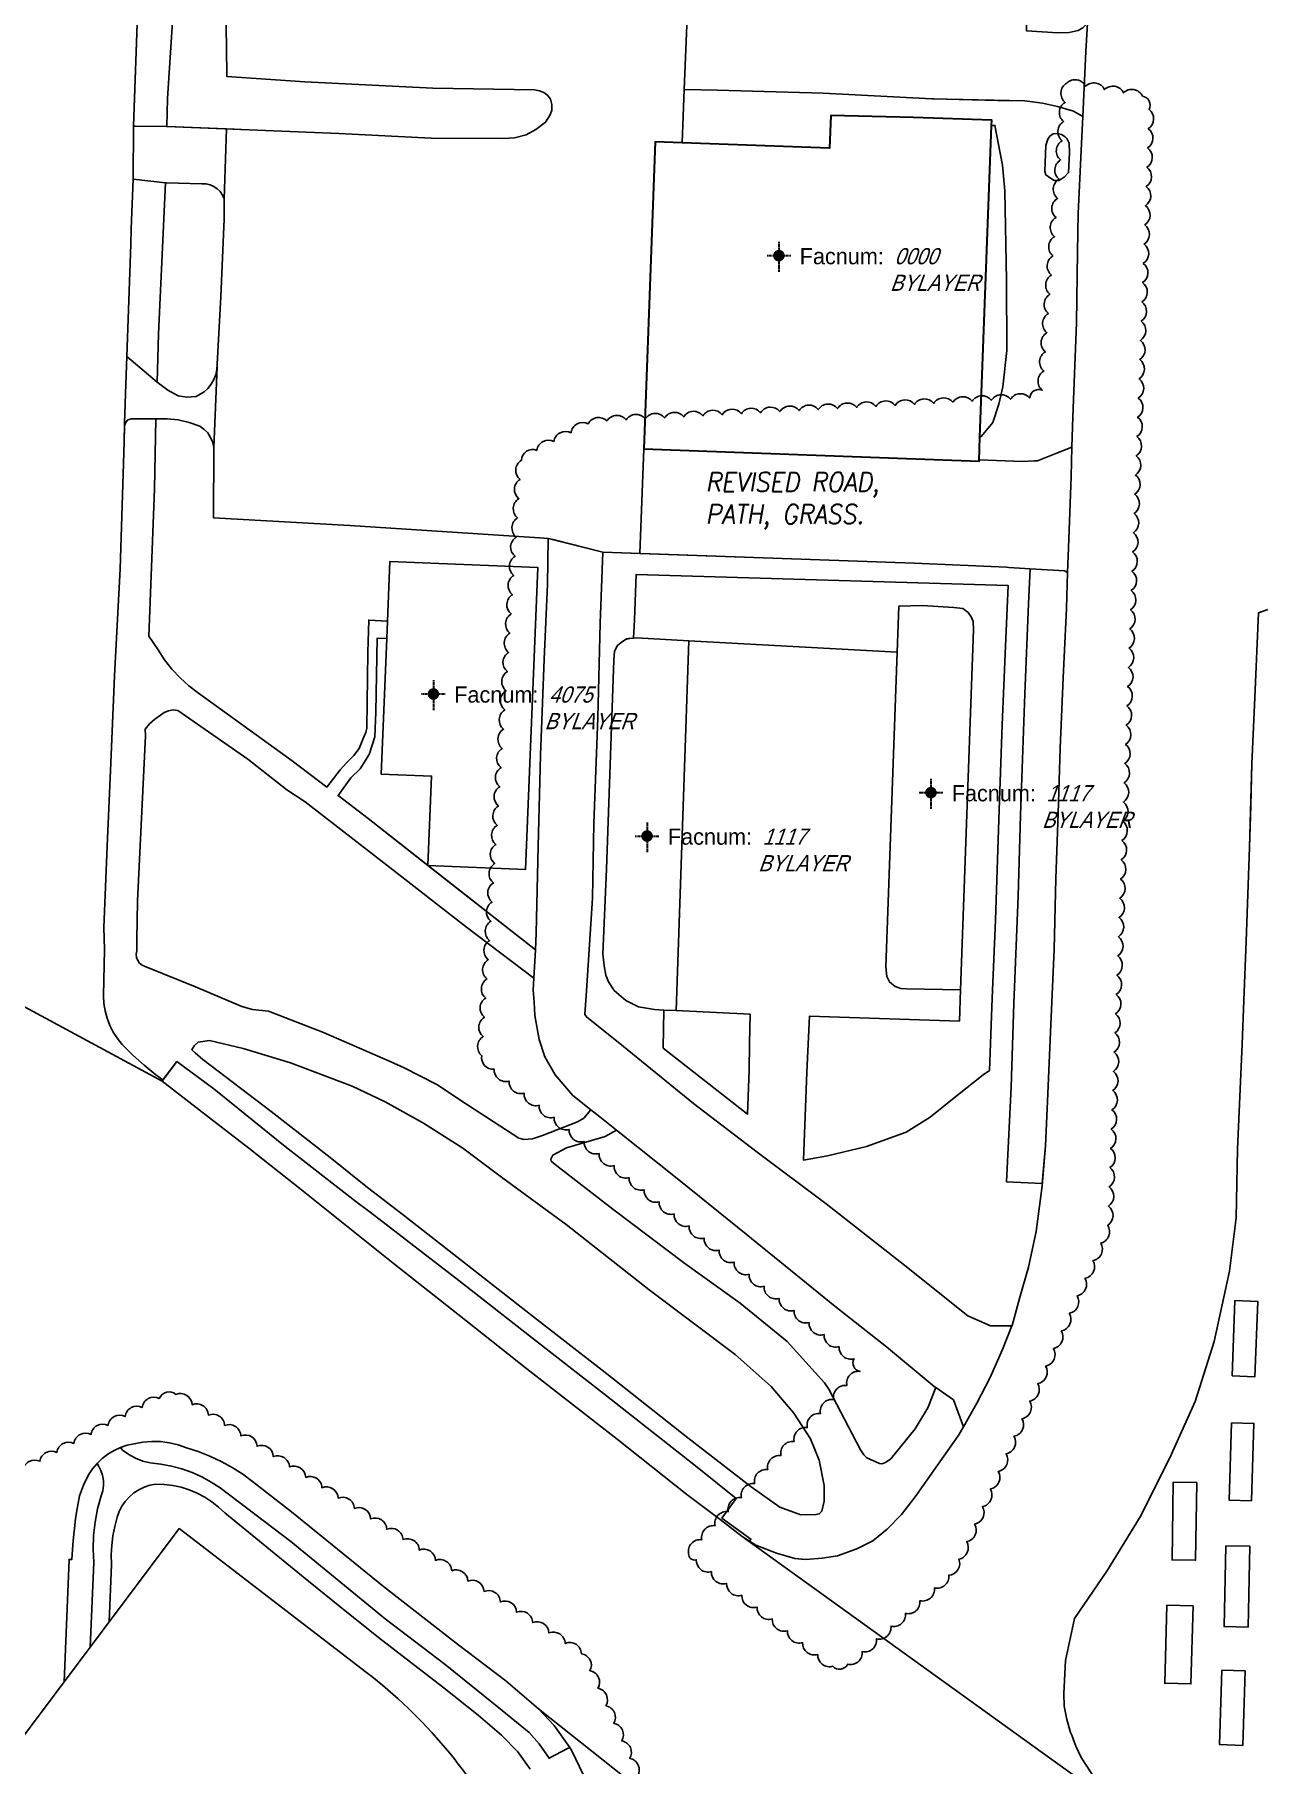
# Model space of a CAD drawing. Header units: inches. Extents: x 1273557 to 1282364, y 239587 to 246310.
# Drawn here: x 1275679.4 to 1275997.8, y 241691.6 to 242140.9 of the extents above; entities that cross this region are included whole.
import ezdxf
from ezdxf.enums import TextEntityAlignment as Align

# ---------------------------------------------------------------- set-up
doc = ezdxf.new("R2010")
doc.units = ezdxf.units.IN
doc.header["$MEASUREMENT"] = 0
doc.linetypes.add('DASHED2', pattern=[0.375, 0.25, -0.125])
doc.layers.add('BLDG-DATA', color=159, linetype='DASHED2', lineweight=30)
doc.layers.add('BLDG-NONUW', color=6, linetype='Continuous', lineweight=30)
for name, color, linetype in [('BLDG-UW', 231, 'Continuous'), ('GRASS', 3, 'Continuous'), ('PATH', 253, 'Continuous'), ('PATH-ISLAND', 252, 'Continuous'), ('PRKG-UW', 6, 'Continuous'), ('REV-2013', 1, 'Continuous'), ('STREET-NONUW', 4, 'Continuous'), ('STREET-UW', 50, 'Continuous')]:
    doc.layers.add(name, color=color, linetype=linetype)
doc.styles.add('Revisions', font='simplex.shx', dxfattribs={"width": 0.9, "oblique": 10, "height": 25})
doc.styles.add('SS_LITE', font='FRABK.TTF', dxfattribs={"height": 16})

# ---------------------------------------------------------------- blocks, each defined once
blk = doc.blocks.new('*U1')
for p, q in [((-3.08, 0), (3.08, 0)), ((0, 3.55), (0, -4.2))]:
    blk.add_line(p, q)
at = {"const_width": 1.5}
blk.add_lwpolyline([(-0.75, 0, 1), (0.75, 0, 1)], format="xyb", close=True, dxfattribs=at)
at = {"layer": 'BLDG-DATA', "color": 1, "style": 'SS_LITE'}
blk.add_text('Facnum:', height=4.2, dxfattribs=at).set_placement((27.26, -2.25), align=Align.RIGHT)
at = {"layer": 'BLDG-DATA', "color": 7, "style": 'SS_LITE', "oblique": 20, "width": 0.9, "flags": 8}
for tag, p in [('FACNUM', (29.98, -2.25)), ('OBJECT', (28.84, -9.16))]:
    blk.add_attdef(tag, p, '', height=4.2, dxfattribs=at)

msp = doc.modelspace()

# ---------------------------------------------------------------- linework, layer by layer
at = {"layer": 'BLDG-NONUW'}
msp.add_lwpolyline([(1275924.72, 242030.07), (1275924.96, 242036.3), (1275927.98, 242117.31), (1275928.03, 242118.62), (1275907.66, 242119.38), (1275907.66, 242119.38), (1275886.21, 242119.85), (1275885.89, 242111.35), (1275847.59, 242112.78), (1275840.63, 242113.04), (1275837.65, 242033.33), (1275924.72, 242030.07), (1275924.72, 242030.07)], close=True, dxfattribs=at)
at = {"layer": 'BLDG-UW'}
for points in [[(1275810.17, 242002.47), (1275771.73, 242004.04), (1275771.1, 241988.58), (1275770.92, 241984.07), (1275769.48, 241948.82), (1275782.56, 241948.29), (1275781.61, 241925.08), (1275806.97, 241924.05)], [(1275923.32, 241986.31), (1275923.22, 241988.42), (1275922.72, 241989.67), (1275921.89, 241990.75), (1275920.47, 241991.87), (1275918.2, 241992.13), (1275909.94, 241992.6), (1275903.92, 241992.47), (1275903.48, 241980.45), (1275900.51, 241898.78), (1275900.78, 241896.25), (1275901.43, 241894.83), (1275902.9, 241893.66), (1275904.39, 241893.16), (1275905.87, 241893.07), (1275919.91, 241892.83)], [(1275849.31, 241983.45), (1275835.8, 241984.2), (1275834.94, 241984.13), (1275833.75, 241984.04), (1275832.88, 241983.78), (1275831.82, 241983.04), (1275830.82, 241982.26), (1275830.05, 241980.77), (1275829.84, 241978.4), (1275827.98, 241924.17), (1275827.05, 241902.15), (1275827.36, 241899), (1275827.8, 241896.64), (1275828.46, 241894.86), (1275829.92, 241892.64), (1275832.98, 241890.05), (1275836.3, 241888.36), (1275840.46, 241887.65), (1275842.84, 241887.53), (1275846.06, 241887.38)]]:
    msp.add_lwpolyline(points, close=True, dxfattribs=at)
msp.add_lwpolyline([(1275663.63, 241545.34), (1275695.16, 241521.12), (1275728.51, 241564.54), (1275728.38, 241564.64), (1275744.21, 241585.26), (1275791.15, 241646.09), (1275775.5, 241658.11), (1275801.89, 241672.23, 0.109968), (1275765.62, 241715.51), (1275717.01, 241752.85), (1275632.4, 241640.17)], format="xyb", dxfattribs=at)
at = {"layer": 'GRASS'}
msp.add_lwpolyline([(1275716.37, 242161.62), (1275713.92, 242124.32), (1275713.78, 242116.98), (1275735.18, 242116.17), (1275758.45, 242115.23), (1275782.41, 242114), (1275801.16, 242113.86), (1275804.11, 242114.1), (1275807.1, 242114.88), (1275809.59, 242116.26), (1275812.16, 242118.17), (1275813.37, 242120.06), (1275813.73, 242121.29), (1275813.74, 242122.7), (1275813.45, 242124.09), (1275812.7, 242125.11), (1275811.66, 242125.83), (1275810.54, 242126.32), (1275809.28, 242126.54), (1275782.84, 242126.96), (1275749.6, 242128.58), (1275729.34, 242130.02), (1275729.25, 242137.59), (1275728.74, 242167.37)], dxfattribs=at)
for points in [[(1275931.43, 242100.33), (1275930.78, 242106.97), (1275928.85, 242117.29), (1275927.98, 242117.31), (1275924.96, 242036.3), (1275925.39, 242036.57), (1275928.33, 242040.13), (1275929.85, 242044.86), (1275930.93, 242049.43), (1275931.94, 242058.8), (1275931.82, 242077.09)], [(1275948.25, 242110.19), (1275948.14, 242112.69), (1275947.5, 242113.88), (1275947.11, 242114.35), (1275946.1, 242114.96), (1275945.1, 242115.18), (1275943.97, 242115.1), (1275943.1, 242114.53), (1275942.62, 242113.72), (1275942.08, 242112.09), (1275941.81, 242105.39), (1275942.11, 242104.5), (1275943.28, 242103.57), (1275944.23, 242102.99), (1275945.45, 242102.96), (1275946.8, 242103.86), (1275947.96, 242105.06)], [(1275728.67, 242092.92), (1275728.68, 242093.09), (1275728.68, 242098.24), (1275728.25, 242099.22), (1275727.65, 242100.11), (1275726.89, 242100.87), (1275726, 242101.47), (1275725.02, 242101.9), (1275723.97, 242102.13), (1275722.9, 242102.17), (1275713.78, 242102.37), (1275713.43, 242102.41), (1275711.61, 242063.2), (1275711.27, 242050.58), (1275714.01, 242048.54), (1275716.69, 242047.04), (1275718.95, 242046.71), (1275721.36, 242046.92), (1275723.46, 242048.08), (1275724.47, 242049.01), (1275725.33, 242050.08), (1275726.01, 242051.27), (1275726.5, 242052.56), (1275726.79, 242053.9), (1275726.87, 242055.28), (1275727.8, 242072.85)], [(1275710.95, 242041.11), (1275710.95, 242041.11), (1275710.55, 242022.86), (1275709.13, 241984.64), (1275711.54, 241981.11), (1275713.21, 241978.51), (1275715.11, 241976.07), (1275717.21, 241973.81), (1275719.5, 241971.74), (1275721.97, 241969.88), (1275746.37, 241952.3), (1275755.35, 241945.45), (1275758.79, 241949.97), (1275760.47, 241951.72), (1275762.38, 241953.69), (1275763.7, 241955.46), (1275764.81, 241958.1), (1275765.43, 241959.63), (1275765.74, 241960.74), (1275765.99, 241980.52), (1275766.23, 241988.81), (1275771.1, 241988.58), (1275771.73, 242004.04), (1275810.17, 242002.47), (1275806.97, 241924.05), (1275781.61, 241925.08), (1275781.61, 241925.06), (1275809.5, 241903.17), (1275809.74, 241907.55), (1275810.2, 241930.14), (1275810.84, 241953.76), (1275811.8, 241978.65), (1275812.64, 241998.09), (1275812.78, 242010.05), (1275810.57, 242010.19), (1275761.27, 242013.41), (1275725.92, 242015.37), (1275725.99, 242033.62), (1275725.99, 242033.62), (1275725.69, 242034.98), (1275725.15, 242036.25), (1275724.39, 242037.42), (1275723.43, 242038.42), (1275722.31, 242039.23), (1275722.31, 242039.23), (1275719.56, 242040.16), (1275716.73, 242040.79), (1275713.85, 242041.11)], [(1275928.13, 241890.6), (1275929.02, 241910.86), (1275929.89, 241937.06), (1275930.73, 241961.63), (1275931.59, 241982.05), (1275932.26, 241997.83), (1275835.66, 242000.7), (1275835.21, 241988.93), (1275834.94, 241984.13), (1275835.8, 241984.2), (1275849.31, 241983.45), (1275903.48, 241980.45), (1275903.92, 241992.47), (1275909.94, 241992.6), (1275918.2, 241992.13), (1275920.47, 241991.87), (1275921.89, 241990.75), (1275922.72, 241989.67), (1275923.22, 241988.42), (1275923.32, 241986.31), (1275919.91, 241892.83), (1275919.61, 241884.69), (1275880.73, 241885.96), (1275880.01, 241871.42), (1275879.13, 241848.56), (1275885.33, 241849.67), (1275895.53, 241852.09), (1275905.83, 241855.86), (1275912.07, 241859.73), (1275918.66, 241865.06), (1275925.78, 241870.71), (1275927.43, 241871.87)], [(1275947.71, 242001.19), (1275947.71, 242001.19), (1275947.4, 241991.84), (1275946.59, 241973.78), (1275945.79, 241955.57), (1275945.25, 241938.59), (1275944.7, 241921.71), (1275944.19, 241903.28), (1275943.39, 241883.77), (1275942.52, 241863.86), (1275942, 241852.31), (1275941.13, 241842.45), (1275931.87, 241842.9), (1275933.07, 241867.47), (1275933.73, 241889.24), (1275934.89, 241917.12), (1275935.46, 241938.18), (1275936.62, 241969.7), (1275937.55, 241993.07), (1275938, 242002.16), (1275946.9, 242001.62)], [(1275782.56, 241948.29), (1275769.48, 241948.82), (1275770.92, 241984.07), (1275770.92, 241984.08), (1275768.42, 241984.15), (1275768.1, 241964.92), (1275767.8, 241958.47), (1275766.32, 241953.94), (1275763.97, 241950.18), (1275761.54, 241947.83), (1275758.25, 241943.24), (1275766.04, 241937.29), (1275781.61, 241925.06), (1275781.61, 241925.08)], [(1275809.38, 241886.08), (1275809.18, 241889.59), (1275808.92, 241892.69), (1275809.09, 241895.78), (1275791.64, 241909.07), (1275771.66, 241924.57), (1275749.72, 241941.63), (1275744.93, 241944.76), (1275734.82, 241952.71), (1275716.61, 241965.38), (1275715.41, 241965.47), (1275714.22, 241965.28), (1275713.1, 241964.82), (1275712.12, 241964.12), (1275710.64, 241963.08), (1275709.3, 241961.85), (1275708.14, 241960.46), (1275708.2, 241958.77), (1275706.18, 241915.89), (1275705.98, 241905.76), (1275706.01, 241902.9), (1275705.86, 241902.06), (1275705.93, 241901.22), (1275706.22, 241900.42), (1275706.7, 241899.72), (1275707.35, 241899.17), (1275708.12, 241898.81), (1275721.2, 241893.54), (1275733.24, 241888.42), (1275736, 241887.66), (1275740.16, 241887.23), (1275754.51, 241881.7), (1275771.82, 241874.15), (1275775.42, 241872.56), (1275783.9, 241868.21), (1275791.91, 241862.89), (1275805.24, 241854.23), (1275806.46, 241853.88), (1275808.77, 241854.08), (1275811.38, 241854.95), (1275820.46, 241858.54), (1275822.05, 241859.47), (1275823.88, 241861.66), (1275819.23, 241865.36), (1275814.6, 241870.69), (1275811.91, 241875.38), (1275810.44, 241879.92)], [(1275865.25, 241886.46), (1275846.06, 241887.38), (1275842.83, 241887.53), (1275842.7, 241877.65), (1275864.61, 241860.51), (1275865, 241871.92), (1275865.12, 241878.74)], [(1275817.52, 241831.82), (1275801.04, 241843.85), (1275790.68, 241851.65), (1275780.43, 241858.18), (1275770.5, 241863.66), (1275761.9, 241867.77), (1275745.93, 241873.82), (1275733.58, 241877.59), (1275724.85, 241879.62), (1275721.93, 241879.24), (1275720.88, 241878.27), (1275720.27, 241877.22), (1275721.17, 241876.46), (1275723.14, 241874.71), (1275740.92, 241861.2), (1275756.21, 241849.26), (1275765.94, 241841.47), (1275774.79, 241834.63), (1275789.08, 241823.42), (1275809, 241807.9), (1275827.66, 241793.37), (1275849.08, 241776.44), (1275865.58, 241763.68), (1275873.02, 241758.41), (1275878.44, 241756.47), (1275882.36, 241756.51), (1275883.23, 241756.69), (1275883.88, 241757.42), (1275884.5, 241759.96), (1275884.52, 241764.04), (1275883.23, 241770.61), (1275880.91, 241776.21), (1275876.61, 241782.81), (1275870.75, 241789.73), (1275861.38, 241798.11), (1275839.05, 241814.88)], [(1275789.58, 241817.31), (1275766.57, 241835.06), (1275762.85, 241837.82), (1275744.5, 241852.1), (1275725.98, 241867.04), (1275716.42, 241874.16), (1275712.55, 241869.11), (1275712.55, 241869.11), (1275724.86, 241859.57), (1275735.09, 241851.65), (1275748.77, 241840.88), (1275772.6, 241821.83), (1275789.32, 241808.53), (1275807.27, 241794.36), (1275830.76, 241776.1), (1275848.83, 241761.75), (1275857.45, 241755.22), (1275863.22, 241750.85), (1275865.14, 241749.61), (1275865.47, 241750.12), (1275857.94, 241755.58), (1275861.65, 241760.66), (1275851.53, 241768.8), (1275827.96, 241787.3), (1275807.96, 241802.94)], [(1275864.27, 241829.32), (1275847.2, 241843.13), (1275830.6, 241856.31), (1275827.61, 241854.66), (1275817.54, 241851.77), (1275814.03, 241849.88), (1275813.48, 241848.83), (1275813.61, 241848.28), (1275814.68, 241847.44), (1275829.6, 241835.83), (1275848.29, 241821.74), (1275862.67, 241811.42), (1275874.9, 241801.49), (1275884.56, 241790.76), (1275885.73, 241789.09), (1275893.9, 241773.29), (1275894.76, 241771.98), (1275895.55, 241771.26), (1275898.89, 241769.77), (1275899.49, 241769.68), (1275900.4, 241770), (1275901.8, 241771.02), (1275908.12, 241778.78), (1275911.39, 241784.21), (1275913.54, 241789.49), (1275913.11, 241789.79), (1275900.65, 241800.08), (1275887.26, 241810.67)], [(1275990.43, 241792.53), (1275991.17, 241812.08), (1275997.13, 241811.85), (1275996.39, 241792.3)], [(1275990.33, 241780.35), (1275996.12, 241780.16), (1275995.47, 241760.09), (1275989.68, 241760.28)], [(1275814.34, 241701.76), (1275818.41, 241695.98), (1275817.87, 241695.73), (1275813.04, 241693.2), (1275810.49, 241696.98), (1275807.88, 241699.91), (1275800.83, 241705.63), (1275786.03, 241717.53), (1275770.47, 241729.45), (1275746.02, 241749.53), (1275727.59, 241763.41), (1275725.29, 241764.95), (1275722.86, 241766.29), (1275720.32, 241767.44), (1275717.69, 241768.38), (1275715, 241769.11), (1275712.25, 241769.61), (1275709.46, 241769.9), (1275707.54, 241770.4), (1275705.68, 241771.14), (1275703.92, 241772.1), (1275702.3, 241773.25), (1275701.73, 241773.9), (1275701.76, 241773.91), (1275703.52, 241774.5), (1275705.33, 241774.9), (1275705.33, 241774.9), (1275707.59, 241775.33), (1275709.88, 241775.51), (1275712.18, 241775.45), (1275714.45, 241775.14), (1275716.69, 241774.59), (1275718.85, 241773.81), (1275718.85, 241773.81), (1275721.95, 241772.85), (1275724.98, 241771.68), (1275727.92, 241770.3), (1275730.76, 241768.73), (1275733.48, 241766.96), (1275736.02, 241765.05), (1275746.15, 241757.24), (1275770.01, 241737.78), (1275789.28, 241722.87), (1275801.85, 241713.31), (1275810.32, 241706.03)], [(1275687.15, 241713.09), (1275688.41, 241744.86), (1275689.07, 241744.83), (1275689.36, 241748.62), (1275689.52, 241750.55), (1275689.7, 241752.18), (1275689.76, 241752.83), (1275690.05, 241755.51), (1275690.55, 241758.5), (1275691.08, 241761.33), (1275692.14, 241764.15), (1275693.43, 241766.85), (1275693.43, 241766.85), (1275694.47, 241768.38), (1275695.67, 241769.79), (1275695.68, 241769.8), (1275696.06, 241769.17), (1275696.67, 241767.99), (1275697.08, 241766.72), (1275697.3, 241765.39), (1275697.31, 241764.04), (1275697.12, 241762.7), (1275696.72, 241761.41), (1275696.72, 241761.41), (1275695.81, 241758.03), (1275695.16, 241754.57), (1275694.77, 241751.07), (1275694.65, 241747.55), (1275694.79, 241744.03), (1275694.79, 241744.03), (1275693.9, 241722.08)], [(1275981.29, 241764.79), (1275980.96, 241744.64), (1275974.85, 241744.74), (1275975.18, 241764.89)], [(1275988.85, 241748.42), (1275995.08, 241748.28), (1275994.6, 241727.26), (1275988.37, 241727.4)], [(1275980.3, 241732.81), (1275979.75, 241712.5), (1275972.97, 241712.68), (1275973.52, 241732.99)], [(1275987.81, 241716.08), (1275993.8, 241715.89), (1275993.19, 241696.56), (1275987.2, 241696.75)]]:
    msp.add_lwpolyline(points, close=True, dxfattribs=at)
msp.add_lwpolyline([(1275808.15, 241690.35), (1275804.9, 241694.85), (1275800.74, 241699.23), (1275794.68, 241704.39), (1275785.35, 241711.74), (1275768.77, 241724.61), (1275758.73, 241732.62), (1275748.74, 241740.68), (1275738.78, 241748.79), (1275728.87, 241756.93), (1275728.87, 241756.93), (1275727.24, 241758.46), (1275725.49, 241759.83), (1275723.61, 241761.04), (1275721.64, 241762.08), (1275719.59, 241762.93), (1275717.47, 241763.59), (1275715.31, 241764.05), (1275713.11, 241764.32), (1275710.9, 241764.38), (1275710.9, 241764.38), (1275709.39, 241764.1), (1275707.92, 241763.63), (1275706.53, 241762.96), (1275705.23, 241762.11), (1275704.05, 241761.09), (1275703, 241759.93), (1275702.12, 241758.65), (1275701.41, 241757.26), (1275700.88, 241755.79), (1275700.88, 241755.79), (1275700.24, 241753.4), (1275699.77, 241750.96), (1275699.48, 241748.49), (1275699.36, 241746.01), (1275699.41, 241743.52), (1275699.41, 241743.52), (1275698.82, 241728.64), (1275717.01, 241752.85), (1275765.62, 241715.51, -0.109968), (1275801.89, 241672.23)], format="xyb", dxfattribs=at)
at = {"layer": 'PATH'}
for points in [[(1275719.34, 242263.83), (1275719.97, 242280.78), (1275720.14, 242287.84), (1275714.97, 242288.11), (1275711.15, 242286.05), (1275705.13, 242117.18), (1275705.52, 242117.12), (1275713.78, 242116.98), (1275713.92, 242124.32), (1275716.37, 242161.62), (1275716.97, 242194.7), (1275718.5, 242234.33)], [(1275951.32, 242112.56), (1275951.65, 242119.59), (1275949.27, 242121.02), (1275945.14, 242122.21), (1275941.2, 242123.09), (1275936.64, 242123.65), (1275930.85, 242123.78), (1275929.51, 242123.81), (1275912.97, 242124.17), (1275912.42, 242124.18), (1275884.28, 242125.65), (1275856.68, 242126.47), (1275848.15, 242126.66), (1275847.59, 242112.78), (1275885.89, 242111.35), (1275886.21, 242119.85), (1275907.66, 242119.38), (1275928.03, 242118.62), (1275927.98, 242117.31), (1275928.85, 242117.29), (1275930.78, 242106.97), (1275931.43, 242100.33), (1275931.82, 242077.09), (1275931.94, 242058.8), (1275930.93, 242049.43), (1275929.85, 242044.86), (1275928.33, 242040.13), (1275925.39, 242036.57), (1275924.96, 242036.3), (1275924.74, 242030.42), (1275935.99, 242029.99), (1275939.04, 242030.16), (1275939.89, 242030.21), (1275945.06, 242032.25), (1275948.85, 242033.74), (1275949.04, 242041.58), (1275950.06, 242066.03), (1275950.33, 242084.43), (1275950.47, 242094.46)], [(1275703.36, 242057.24), (1275711.27, 242050.58), (1275711.61, 242063.2), (1275713.43, 242102.41), (1275705.01, 242103.32), (1275704.54, 242090.48), (1275704.39, 242086.47)], [(1275879.78, 241744.81), (1275883.98, 241745.17), (1275887.99, 241745.78), (1275892.99, 241747.57), (1275897.12, 241749.68), (1275900.9, 241752.75), (1275904.59, 241756.48), (1275908.37, 241761.42), (1275910.25, 241764.01), (1275919.32, 241776.95), (1275920.66, 241779.29), (1275918.12, 241786.3), (1275913.54, 241789.49), (1275911.39, 241784.21), (1275908.12, 241778.78), (1275901.8, 241771.02), (1275900.4, 241770), (1275899.49, 241769.68), (1275898.89, 241769.77), (1275895.55, 241771.26), (1275894.76, 241771.98), (1275893.9, 241773.29), (1275885.73, 241789.09), (1275884.56, 241790.76), (1275874.9, 241801.49), (1275862.67, 241811.42), (1275848.29, 241821.74), (1275829.6, 241835.83), (1275814.68, 241847.44), (1275813.61, 241848.28), (1275813.48, 241848.83), (1275814.03, 241849.88), (1275817.54, 241851.77), (1275827.61, 241854.66), (1275830.6, 241856.31), (1275826.24, 241859.78), (1275823.88, 241861.66), (1275822.05, 241859.47), (1275820.46, 241858.54), (1275811.38, 241854.95), (1275808.77, 241854.08), (1275806.46, 241853.88), (1275805.24, 241854.23), (1275791.91, 241862.89), (1275783.9, 241868.21), (1275775.42, 241872.56), (1275771.82, 241874.15), (1275754.51, 241881.7), (1275740.16, 241887.23), (1275736, 241887.66), (1275733.24, 241888.42), (1275721.2, 241893.54), (1275708.12, 241898.81), (1275707.35, 241899.17), (1275706.7, 241899.72), (1275706.22, 241900.42), (1275705.93, 241901.22), (1275705.86, 241902.06), (1275706.01, 241902.9), (1275705.98, 241905.76), (1275706.18, 241915.89), (1275708.2, 241958.77), (1275708.14, 241960.46), (1275709.3, 241961.85), (1275710.64, 241963.08), (1275712.12, 241964.12), (1275713.1, 241964.82), (1275714.22, 241965.28), (1275715.41, 241965.47), (1275716.61, 241965.38), (1275734.82, 241952.71), (1275744.93, 241944.76), (1275749.72, 241941.63), (1275771.66, 241924.57), (1275791.64, 241909.07), (1275809.09, 241895.78), (1275809.5, 241903.17), (1275766.04, 241937.29), (1275758.25, 241943.24), (1275761.54, 241947.83), (1275763.97, 241950.18), (1275766.32, 241953.94), (1275767.8, 241958.47), (1275768.1, 241964.92), (1275768.42, 241984.15), (1275770.92, 241984.08), (1275771.1, 241988.58), (1275766.23, 241988.81), (1275765.99, 241980.52), (1275765.74, 241960.74), (1275765.43, 241959.63), (1275764.81, 241958.1), (1275763.7, 241955.46), (1275762.38, 241953.69), (1275760.47, 241951.72), (1275758.79, 241949.97), (1275755.35, 241945.45), (1275746.37, 241952.3), (1275721.97, 241969.88), (1275719.5, 241971.74), (1275717.21, 241973.81), (1275715.11, 241976.07), (1275713.21, 241978.51), (1275711.54, 241981.11), (1275709.13, 241984.64), (1275710.55, 242022.86), (1275710.95, 242041.11), (1275704.58, 242041.08), (1275703.68, 242040.82), (1275703.11, 242040.21), (1275702.8, 242039.31), (1275702.66, 242035.04), (1275701.64, 242002.11), (1275700.17, 241974.3), (1275699.27, 241951.71), (1275698.32, 241930.14), (1275697.4, 241909.01), (1275697.59, 241903.3), (1275697.35, 241891.23), (1275697.46, 241889.26), (1275697.77, 241887.31), (1275698.28, 241885.4), (1275698.98, 241883.56), (1275699.87, 241881.8), (1275700.94, 241880.13), (1275702.17, 241878.59), (1275704.95, 241875.83), (1275707.86, 241873.21), (1275710.9, 241870.74), (1275712.76, 241869.38), (1275716.42, 241874.16), (1275725.98, 241867.04), (1275744.5, 241852.1), (1275762.85, 241837.82), (1275766.57, 241835.06), (1275789.58, 241817.31), (1275807.96, 241802.94), (1275827.96, 241787.3), (1275851.53, 241768.8), (1275861.65, 241760.66), (1275857.94, 241755.58), (1275865.47, 241750.12), (1275865.14, 241749.61), (1275866.73, 241748.57), (1275872.09, 241746.47), (1275876.86, 241745.05), (1275878.64, 241744.9)], [(1275827.03, 242006.42), (1275831.91, 242006.32), (1275873.59, 242004.83), (1275907.84, 242003.62), (1275931.84, 242002.53), (1275932.46, 242002.49), (1275938, 242002.16), (1275937.55, 241993.07), (1275936.62, 241969.7), (1275935.46, 241938.18), (1275934.89, 241917.12), (1275933.73, 241889.24), (1275933.07, 241867.47), (1275931.87, 241842.9), (1275941.13, 241842.45), (1275941.08, 241841.9), (1275939.56, 241830.04), (1275937.6, 241820.73), (1275935.24, 241812.59), (1275933.31, 241805.61), (1275933.26, 241805.49), (1275927.7, 241805.52), (1275921.81, 241808.09), (1275905.41, 241821.15), (1275885, 241837.22), (1275867.08, 241850.65), (1275850.6, 241863.29), (1275830.98, 241879.16), (1275822.86, 241885.67), (1275822.36, 241886.36), (1275822.74, 241892.5), (1275824.29, 241916.56), (1275824.72, 241935.96), (1275825.68, 241963.42), (1275826.36, 241988.02)]]:
    msp.add_lwpolyline(points, close=True, dxfattribs=at)
for points in [[(1275999.75, 241991.6), (1275997.26, 241990.7), (1275996.36, 241968.73), (1275995.59, 241951.47), (1275995.29, 241940.57), (1275994.99, 241929.86), (1275994.07, 241905.3), (1275993.5, 241890.11), (1275993.08, 241878.68), (1275991.88, 241851.38), (1275991.48, 241833.59), (1275990.43, 241825.28), (1275989.73, 241819.72), (1275985.75, 241801.44), (1275980.84, 241785.83), (1275974.18, 241771.09), (1275966.53, 241755.9), (1275959.74, 241744.75), (1275957.94, 241741.8), (1275949.55, 241729.49), (1275947.18, 241718.61), (1275946.73, 241710.06), (1275946.87, 241706.78), (1275947.49, 241703.31), (1275948.51, 241699.88), (1275948.78, 241699.19), (1275949.88, 241696.34), (1275951.22, 241693.45), (1275955.01, 241687.71)], [(1275821.99, 241688.82), (1275819, 241695.14), (1275818.41, 241695.98), (1275817.87, 241695.73), (1275813.04, 241693.2), (1275810.49, 241696.98), (1275807.88, 241699.91), (1275800.83, 241705.63), (1275786.03, 241717.53), (1275770.47, 241729.45), (1275746.02, 241749.53), (1275727.59, 241763.41), (1275725.29, 241764.95), (1275722.86, 241766.29), (1275720.32, 241767.44), (1275717.69, 241768.38), (1275715, 241769.11), (1275712.25, 241769.61), (1275709.46, 241769.9), (1275707.54, 241770.4), (1275705.68, 241771.14), (1275703.92, 241772.1), (1275702.3, 241773.25), (1275701.73, 241773.9), (1275700.08, 241773.14), (1275698.49, 241772.19), (1275697.01, 241771.07), (1275695.68, 241769.8), (1275696.06, 241769.17), (1275696.67, 241767.99), (1275697.08, 241766.72), (1275697.3, 241765.39), (1275697.31, 241764.04), (1275697.12, 241762.7), (1275696.72, 241761.41), (1275696.72, 241761.41), (1275695.81, 241758.03), (1275695.16, 241754.57), (1275694.77, 241751.07), (1275694.65, 241747.55), (1275694.79, 241744.03), (1275694.79, 241744.03), (1275693.9, 241722.08), (1275698.82, 241728.62), (1275699.41, 241743.52), (1275699.41, 241743.52), (1275699.36, 241746.01), (1275699.48, 241748.49), (1275699.77, 241750.96), (1275700.24, 241753.4), (1275700.88, 241755.79), (1275700.88, 241755.79), (1275701.41, 241757.26), (1275702.12, 241758.65), (1275703, 241759.93), (1275704.05, 241761.09), (1275705.23, 241762.11), (1275706.53, 241762.96), (1275707.92, 241763.63), (1275709.39, 241764.1), (1275710.9, 241764.38), (1275710.9, 241764.38), (1275713.11, 241764.32), (1275715.31, 241764.05), (1275717.47, 241763.59), (1275719.59, 241762.93), (1275721.64, 241762.08), (1275723.61, 241761.04), (1275725.49, 241759.83), (1275727.24, 241758.46), (1275728.87, 241756.93), (1275728.87, 241756.93), (1275738.78, 241748.79), (1275748.74, 241740.68), (1275758.73, 241732.62), (1275768.77, 241724.61), (1275785.35, 241711.74), (1275794.68, 241704.39), (1275800.74, 241699.23), (1275804.9, 241694.85), (1275808.15, 241690.35)]]:
    msp.add_lwpolyline(points, dxfattribs=at)
at = {"layer": 'PATH-ISLAND'}
for points in [[(1275941.81, 242105.39), (1275942.11, 242104.5), (1275943.28, 242103.57), (1275944.23, 242102.99), (1275945.45, 242102.96), (1275946.8, 242103.86), (1275947.96, 242105.06), (1275948.25, 242110.19), (1275948.14, 242112.69), (1275947.5, 242113.88), (1275947.11, 242114.35), (1275946.1, 242114.96), (1275945.1, 242115.18), (1275943.97, 242115.1), (1275943.1, 242114.53), (1275942.62, 242113.72), (1275942.08, 242112.09)], [(1275928.13, 241890.6), (1275927.43, 241871.87), (1275925.78, 241870.71), (1275918.66, 241865.06), (1275912.07, 241859.73), (1275905.83, 241855.86), (1275895.53, 241852.09), (1275885.33, 241849.67), (1275879.13, 241848.56), (1275880.01, 241871.42), (1275880.73, 241885.96), (1275919.61, 241884.69), (1275919.91, 241892.83), (1275905.87, 241893.07), (1275904.39, 241893.16), (1275902.9, 241893.66), (1275901.43, 241894.83), (1275900.78, 241896.25), (1275900.51, 241898.78), (1275903.48, 241980.45), (1275849.31, 241983.45), (1275846.06, 241887.38), (1275865.25, 241886.46), (1275865.12, 241878.74), (1275865, 241871.92), (1275864.61, 241860.51), (1275842.7, 241877.65), (1275842.83, 241887.53), (1275840.46, 241887.65), (1275836.3, 241888.36), (1275832.98, 241890.05), (1275829.92, 241892.64), (1275828.46, 241894.86), (1275827.8, 241896.64), (1275827.36, 241899), (1275827.05, 241902.15), (1275827.98, 241924.17), (1275829.84, 241978.4), (1275830.05, 241980.77), (1275830.82, 241982.26), (1275831.82, 241983.04), (1275833.19, 241983.99), (1275834.94, 241984.13), (1275835.21, 241988.93), (1275835.66, 242000.7), (1275932.26, 241997.83), (1275931.59, 241982.05), (1275930.73, 241961.63), (1275929.89, 241937.06), (1275929.02, 241910.86)], [(1275801.04, 241843.85), (1275790.68, 241851.65), (1275780.43, 241858.18), (1275770.5, 241863.66), (1275761.9, 241867.77), (1275745.93, 241873.82), (1275733.58, 241877.59), (1275724.85, 241879.62), (1275721.93, 241879.24), (1275720.88, 241878.27), (1275720.27, 241877.22), (1275721.17, 241876.46), (1275723.14, 241874.71), (1275740.92, 241861.2), (1275756.21, 241849.26), (1275765.94, 241841.47), (1275774.79, 241834.63), (1275789.08, 241823.42), (1275809, 241807.9), (1275827.66, 241793.37), (1275849.08, 241776.44), (1275865.58, 241763.68), (1275873.02, 241758.41), (1275878.44, 241756.47), (1275882.36, 241756.51), (1275883.23, 241756.69), (1275883.88, 241757.42), (1275884.5, 241759.96), (1275884.52, 241764.04), (1275883.23, 241770.61), (1275880.91, 241776.21), (1275876.61, 241782.81), (1275870.75, 241789.73), (1275861.38, 241798.11), (1275839.05, 241814.88), (1275817.52, 241831.82)], [(1275990.43, 241792.53), (1275991.17, 241812.08), (1275997.13, 241811.85), (1275996.39, 241792.3)], [(1275990.33, 241780.35), (1275996.12, 241780.16), (1275995.47, 241760.09), (1275989.68, 241760.28)], [(1275981.29, 241764.79), (1275980.96, 241744.64), (1275974.85, 241744.74), (1275975.18, 241764.89)], [(1275988.85, 241748.42), (1275995.08, 241748.28), (1275994.6, 241727.26), (1275988.37, 241727.4)], [(1275980.3, 241732.81), (1275979.75, 241712.5), (1275972.97, 241712.68), (1275973.52, 241732.99)], [(1275987.81, 241716.08), (1275993.8, 241715.89), (1275993.19, 241696.56), (1275987.2, 241696.75)]]:
    msp.add_lwpolyline(points, close=True, dxfattribs=at)
at = {"layer": 'PRKG-UW'}
msp.add_lwpolyline([(1275728.74, 242167.37), (1275729.25, 242137.59), (1275729.34, 242130.02), (1275749.6, 242128.58), (1275782.84, 242126.96), (1275809.28, 242126.54), (1275810.54, 242126.32), (1275811.66, 242125.83), (1275812.7, 242125.11), (1275813.45, 242124.09), (1275813.74, 242122.7), (1275813.73, 242121.29), (1275813.37, 242120.06), (1275812.16, 242118.17), (1275809.59, 242116.26), (1275807.1, 242114.88), (1275804.11, 242114.1), (1275801.16, 242113.86), (1275782.41, 242114), (1275758.45, 242115.23), (1275735.18, 242116.17), (1275729.29, 242116.39), (1275728.68, 242098.24), (1275728.68, 242093.09), (1275728.67, 242092.92), (1275727.8, 242072.85), (1275726.87, 242055.28), (1275726.83, 242054.59), (1275725.99, 242033.62), (1275725.92, 242015.37), (1275761.27, 242013.41), (1275810.57, 242010.19), (1275812.78, 242010.05), (1275814.09, 242009.72), (1275827.03, 242006.42), (1275831.91, 242006.32), (1275836.63, 242006.15), (1275837.65, 242033.33), (1275840.63, 242113.04), (1275847.59, 242112.78), (1275848.15, 242126.66), (1275849.51, 242160.1)], dxfattribs=at)
at = {"layer": 'REV-2013'}
msp.add_lwpolyline([(1275849.3, 241746.31, -0.520567), (1275852.73, 241749.96, -0.520567), (1275856.15, 241753.6, -0.520567), (1275859.58, 241757.24, -0.520567), (1275863, 241760.89, -0.520567), (1275866.43, 241764.53, -0.520567), (1275869.85, 241768.17, -0.520567), (1275873.27, 241771.82, -0.520567), (1275876.7, 241775.46, -0.520567), (1275880.12, 241779.1, -0.520567), (1275883.55, 241782.75, -0.520567), (1275886.97, 241786.39, -0.520567), (1275890.4, 241790.03, -0.520567), (1275893.82, 241793.68, -0.520567), (1275892.26, 241796.97, -0.520567), (1275888.37, 241800.11, -0.520567), (1275884.47, 241803.24, -0.520567), (1275880.58, 241806.38, -0.520567), (1275876.68, 241809.52, -0.520567), (1275872.79, 241812.65, -0.520567), (1275868.89, 241815.79, -0.520567), (1275865, 241818.92, -0.520567), (1275861.1, 241822.06, -0.520567), (1275857.21, 241825.19, -0.520567), (1275853.32, 241828.33, -0.520567), (1275849.42, 241831.46, -0.520567), (1275845.53, 241834.6, -0.520567), (1275841.63, 241837.73, -0.520567), (1275837.74, 241840.87, -0.520567), (1275833.84, 241844, -0.520567), (1275829.95, 241847.14, -0.520567), (1275826.05, 241850.27, -0.520567), (1275822.16, 241853.41, -0.520567), (1275818.26, 241856.54, -0.520567), (1275814.37, 241859.68, -0.520567), (1275810.47, 241862.81, -0.520567), (1275806.58, 241865.95, -0.520567), (1275802.68, 241869.08, -0.520567), (1275798.79, 241872.22, -0.520567), (1275795.61, 241875.67, -0.520567), (1275795.94, 241880.66, -0.520567), (1275796.27, 241885.65, -0.520567), (1275796.6, 241890.64, -0.520567), (1275796.93, 241895.63, -0.520567), (1275797.27, 241900.62, -0.520567), (1275797.6, 241905.61, -0.520567), (1275797.93, 241910.6, -0.520567), (1275798.26, 241915.58, -0.520567), (1275798.59, 241920.57, -0.520567), (1275798.92, 241925.56, -0.520567), (1275799.25, 241930.55, -0.520567), (1275799.58, 241935.54, -0.520567), (1275799.91, 241940.53, -0.520567), (1275800.24, 241945.52, -0.520567), (1275800.57, 241950.51, -0.520567), (1275800.9, 241955.5, -0.520567), (1275801.23, 241960.49, -0.520567), (1275801.56, 241965.47, -0.520567), (1275801.89, 241970.46, -0.520567), (1275802.22, 241975.45, -0.520567), (1275802.55, 241980.44, -0.520567), (1275802.89, 241985.43, -0.520567), (1275803.22, 241990.42, -0.520567), (1275803.55, 241995.41, -0.520567), (1275803.88, 242000.4, -0.520567), (1275804.21, 242005.39, -0.520567), (1275804.54, 242010.38, -0.520567), (1275804.87, 242015.37, -0.520567), (1275805.2, 242020.35, -0.520567), (1275805.53, 242025.34, -0.520567), (1275805.86, 242030.33, -0.520567), (1275809.85, 242032.91, -0.520567), (1275814.3, 242035.19, -0.520567), (1275818.75, 242037.47, -0.520567), (1275823.2, 242039.75, -0.520567), (1275828.06, 242040.53, -0.520567), (1275833.05, 242040.8, -0.520567), (1275838.04, 242041.07, -0.520567), (1275843.04, 242041.34, -0.520567), (1275848.03, 242041.61, -0.520567), (1275853.02, 242041.88, -0.520567), (1275858.02, 242042.15, -0.520567), (1275863.01, 242042.42, -0.520567), (1275868, 242042.69, -0.520567), (1275872.99, 242042.96, -0.520567), (1275877.99, 242043.23, -0.520567), (1275882.98, 242043.5, -0.520567), (1275887.97, 242043.77, -0.520567), (1275892.96, 242044.04, -0.520567), (1275897.96, 242044.31, -0.520567), (1275902.95, 242044.58, -0.520567), (1275907.94, 242044.84, -0.520567), (1275912.94, 242045.11, -0.520567), (1275917.93, 242045.38, -0.520567), (1275922.92, 242045.65, -0.520567), (1275927.91, 242045.92, -0.520567), (1275932.91, 242046.19, -0.520567), (1275937.9, 242046.46, -0.520567), (1275941.15, 242048.52, -0.520567), (1275941.55, 242053.5, -0.520567), (1275941.94, 242058.49, -0.520567), (1275942.34, 242063.47, -0.520567), (1275942.73, 242068.45, -0.520567), (1275943.13, 242073.44, -0.520567), (1275943.53, 242078.42, -0.520567), (1275943.92, 242083.41, -0.520567), (1275944.32, 242088.39, -0.520567), (1275944.71, 242093.38, -0.520567), (1275945.11, 242098.36, -0.520567), (1275945.5, 242103.34, -0.520567), (1275945.9, 242108.33, -0.520567), (1275946.29, 242113.31, -0.520567), (1275946.69, 242118.3, -0.520567), (1275947.09, 242123.28, -0.520567), (1275947.48, 242128.27, -0.520567), (1275952.39, 242127.44, -0.520567), (1275957.32, 242126.6, -0.520567), (1275962.25, 242125.75, -0.520567), (1275967.18, 242124.91, -0.520567), (1275968.87, 242121.43, -0.520567), (1275968.68, 242116.44, -0.520567), (1275968.5, 242111.44, -0.520567), (1275968.31, 242106.44, -0.520567), (1275968.13, 242101.45, -0.520567), (1275967.94, 242096.45, -0.520567), (1275967.76, 242091.45, -0.520567), (1275967.57, 242086.46, -0.520567), (1275967.39, 242081.46, -0.520567), (1275967.2, 242076.46, -0.520567), (1275967.02, 242071.47, -0.520567), (1275966.83, 242066.47, -0.520567), (1275966.65, 242061.47, -0.520567), (1275966.46, 242056.48, -0.520567), (1275966.28, 242051.48, -0.520567), (1275966.09, 242046.48, -0.520567), (1275965.91, 242041.49, -0.520567), (1275965.72, 242036.49, -0.520567), (1275965.54, 242031.49, -0.520567), (1275965.35, 242026.5, -0.520567), (1275965.17, 242021.5, -0.520567), (1275964.98, 242016.5, -0.520567), (1275964.8, 242011.51, -0.520567), (1275964.61, 242006.51, -0.520567), (1275964.43, 242001.51, -0.520567), (1275964.24, 241996.52, -0.520567), (1275964.06, 241991.52, -0.520567), (1275963.87, 241986.52, -0.520567), (1275963.69, 241981.53, -0.520567), (1275963.5, 241976.53, -0.520567), (1275963.32, 241971.54, -0.520567), (1275963.13, 241966.54, -0.520567), (1275962.95, 241961.54, -0.520567), (1275962.76, 241956.55, -0.520567), (1275962.58, 241951.55, -0.520567), (1275962.39, 241946.55, -0.520567), (1275962.21, 241941.56, -0.520567), (1275962.02, 241936.56, -0.520567), (1275961.84, 241931.56, -0.520567), (1275961.65, 241926.57, -0.520567), (1275961.47, 241921.57, -0.520567), (1275961.28, 241916.57, -0.520567), (1275961.1, 241911.58, -0.520567), (1275960.91, 241906.58, -0.520567), (1275960.73, 241901.58, -0.520567), (1275960.54, 241896.59, -0.520567), (1275960.36, 241891.59, -0.520567), (1275960.17, 241886.59, -0.520567), (1275959.99, 241881.6, -0.520567), (1275959.8, 241876.6, -0.520567), (1275959.62, 241871.6, -0.520567), (1275959.43, 241866.61, -0.520567), (1275959.25, 241861.61, -0.520567), (1275959.06, 241856.61, -0.520567), (1275958.88, 241851.62, -0.520567), (1275958.7, 241846.62, -0.520567), (1275958.51, 241841.62, -0.520567), (1275958.33, 241836.63, -0.520567), (1275958.14, 241831.63, -0.520567), (1275956.33, 241827.01, -0.520567), (1275954.29, 241822.45, -0.520567), (1275952.24, 241817.89, -0.520567), (1275950.19, 241813.33, -0.520567), (1275948.14, 241808.77, -0.520567), (1275946.09, 241804.21, -0.520567), (1275944.04, 241799.65, -0.520567), (1275942, 241795.08, -0.520567), (1275939.95, 241790.52, -0.520567), (1275937.9, 241785.96, -0.520567), (1275935.85, 241781.4, -0.520567), (1275933.8, 241776.84, -0.520567), (1275931.76, 241772.28, -0.520567), (1275929.71, 241767.72, -0.520567), (1275927.66, 241763.16, -0.520567), (1275925.61, 241758.59, -0.520567), (1275923.56, 241754.03, -0.520567), (1275921.51, 241749.47, -0.520567), (1275919.47, 241744.91, -0.520567), (1275916.87, 241740.75, -0.520567), (1275913.12, 241737.45, -0.520567), (1275909.37, 241734.14, -0.520567), (1275905.61, 241730.84, -0.520567), (1275901.86, 241727.53, -0.520567), (1275898.11, 241724.23, -0.520567), (1275894.36, 241720.92, -0.520567), (1275890.61, 241717.62, -0.520567), (1275886.77, 241717.1, -0.520567), (1275882.83, 241720.17, -0.520567), (1275878.89, 241723.25, -0.520567), (1275874.94, 241726.32, -0.520567), (1275871, 241729.4, -0.520567), (1275867.06, 241732.47, -0.520567), (1275863.11, 241735.54, -0.520567), (1275859.17, 241738.62, -0.520567), (1275855.23, 241741.69, -0.520567), (1275851.29, 241744.77, -0.520567)], format="xyb", close=True, dxfattribs=at)
msp.add_lwpolyline([(1275836.07, 241688.62, 0.520567), (1275834.01, 241693.17, 0.520567), (1275831.94, 241697.73, 0.520567), (1275829.87, 241702.28, 0.520567), (1275827.81, 241706.83, 0.520567), (1275825.74, 241711.39, 0.520567), (1275823.67, 241715.94, 0.520567), (1275821.46, 241720.36, 0.520567), (1275817.24, 241723.05, 0.520567), (1275813.03, 241725.75, 0.520567), (1275808.82, 241728.44, 0.520567), (1275804.61, 241731.14, 0.520567), (1275800.4, 241733.83, 0.520567), (1275796.18, 241736.53, 0.520567), (1275791.97, 241739.22, 0.520567), (1275787.76, 241741.91, 0.520567), (1275783.55, 241744.61, 0.520567), (1275779.34, 241747.3, 0.520567), (1275775.13, 241750, 0.520567), (1275770.91, 241752.69, 0.520567), (1275766.7, 241755.39, 0.520567), (1275762.49, 241758.08, 0.520567), (1275758.28, 241760.78, 0.520567), (1275754.07, 241763.47, 0.520567), (1275749.85, 241766.17, 0.520567), (1275745.64, 241768.86, 0.520567), (1275741.43, 241771.56, 0.520567), (1275737.22, 241774.25, 0.520567), (1275733.01, 241776.94, 0.520567), (1275728.8, 241779.64, 0.520567), (1275724.58, 241782.33, 0.520567), (1275720.37, 241785.03, 0.520567), (1275716.16, 241787.72, 0.520567), (1275711.79, 241786.62, 0.520567), (1275707.36, 241784.3, 0.520567), (1275702.94, 241781.97, 0.520567), (1275698.51, 241779.64, 0.520567), (1275694.09, 241777.31, 0.520567), (1275689.66, 241774.99, 0.520567), (1275685.24, 241772.66, 0.520567), (1275680.81, 241770.33, 0.520567), (1275676.4, 241767.99, 0.520567)], format="xyb", dxfattribs=at)
at = {"layer": 'STREET-NONUW'}
for points in [[(1275711.16, 242286.11), (1275705.13, 242117.13), (1275705.01, 242103.32), (1275704.54, 242090.48), (1275704.39, 242086.47), (1275703.36, 242057.24), (1275703.14, 242050.11), (1275702.82, 242039.96), (1275702.66, 242035.04), (1275701.64, 242002.11), (1275700.17, 241974.3), (1275699.27, 241951.71), (1275698.32, 241930.14), (1275697.4, 241909.01), (1275697.59, 241903.3), (1275697.35, 241891.23), (1275697.46, 241889.26), (1275697.77, 241887.31), (1275698.28, 241885.4), (1275698.98, 241883.56), (1275699.87, 241881.8), (1275700.94, 241880.13), (1275702.17, 241878.59), (1275704.95, 241875.83), (1275707.86, 241873.21), (1275710.9, 241870.74), (1275712.76, 241869.38), (1275712.55, 241869.11), (1275618.41, 241919.9)], [(1275952.85, 242143.85), (1275952.44, 242136.47), (1275951.65, 242119.59), (1275951.32, 242112.56), (1275950.47, 242094.46), (1275950.33, 242084.43), (1275950.06, 242066.03), (1275949.04, 242041.58), (1275948.85, 242033.74), (1275948.66, 242026.12), (1275947.92, 242007.6), (1275947.71, 242001.19), (1275947.4, 241991.84), (1275946.59, 241973.78), (1275945.79, 241955.57), (1275945.25, 241938.59), (1275944.7, 241921.71), (1275944.19, 241903.28), (1275943.39, 241883.77), (1275942.52, 241863.86), (1275942, 241852.31), (1275941.08, 241841.9), (1275939.56, 241830.04), (1275937.6, 241820.73), (1275935.24, 241812.59), (1275933.31, 241805.61), (1275933.26, 241805.49), (1275930.85, 241799.4), (1275927.55, 241791.95), (1275924.16, 241785.41), (1275920.66, 241779.29), (1275919.32, 241776.95), (1275910.25, 241764.01), (1275908.37, 241761.42), (1275904.59, 241756.48), (1275900.9, 241752.75), (1275897.12, 241749.68), (1275892.99, 241747.57), (1275887.99, 241745.78), (1275883.98, 241745.17), (1275879.78, 241744.81), (1275876.86, 241745.05), (1275872.09, 241746.47), (1275866.73, 241748.57), (1275863.22, 241750.85), (1275970.58, 241673.5)], [(1275955.01, 241687.71), (1275951.22, 241693.45), (1275949.88, 241696.34), (1275948.78, 241699.19), (1275948.51, 241699.88), (1275947.49, 241703.31), (1275946.87, 241706.78), (1275946.73, 241710.06), (1275947.18, 241718.61), (1275949.55, 241729.49), (1275957.94, 241741.8), (1275966.53, 241755.9), (1275974.18, 241771.09), (1275980.84, 241785.83), (1275985.75, 241801.44), (1275989.73, 241819.72), (1275991.48, 241833.59), (1275991.88, 241851.38), (1275993.08, 241878.68), (1275993.5, 241890.11), (1275994.07, 241905.3), (1275994.99, 241929.86), (1275995.59, 241951.47), (1275996.36, 241968.73), (1275997.26, 241990.7), (1275997.87, 241990.92)], [(1275618.41, 241919.9), (1275712.55, 241869.11), (1275712.55, 241869.11), (1275712.55, 241869.11), (1275724.86, 241859.57), (1275735.09, 241851.65), (1275748.77, 241840.88), (1275772.6, 241821.83), (1275789.32, 241808.53), (1275807.27, 241794.36), (1275830.76, 241776.1), (1275848.83, 241761.75), (1275857.45, 241755.22), (1275863.22, 241750.85), (1275970.58, 241673.5)], [(1275918.61, 241620.07), (1275810.32, 241706.03), (1275801.85, 241713.31), (1275789.28, 241722.87), (1275770.01, 241737.78), (1275746.15, 241757.24), (1275736.02, 241765.05), (1275733.48, 241766.96), (1275730.76, 241768.73), (1275727.92, 241770.3), (1275724.98, 241771.68), (1275721.95, 241772.85), (1275718.85, 241773.81), (1275718.85, 241773.81), (1275716.69, 241774.59), (1275714.45, 241775.14), (1275712.18, 241775.45), (1275709.88, 241775.51), (1275707.59, 241775.33), (1275705.33, 241774.9), (1275705.33, 241774.9), (1275703.52, 241774.5), (1275701.76, 241773.91), (1275701.73, 241773.9), (1275700.08, 241773.14), (1275698.49, 241772.19), (1275697.01, 241771.07), (1275695.68, 241769.8), (1275695.67, 241769.79), (1275694.47, 241768.38), (1275693.43, 241766.85), (1275693.43, 241766.85), (1275692.14, 241764.15), (1275691.08, 241761.33), (1275690.55, 241758.5), (1275690.05, 241755.51), (1275689.76, 241752.83), (1275689.7, 241752.18), (1275689.52, 241750.55), (1275689.36, 241748.62), (1275689.07, 241744.83), (1275688.41, 241744.86), (1275687.15, 241713.09), (1275632.4, 241640.17)], [(1275821.99, 241688.82), (1275819, 241695.14), (1275818.41, 241695.98), (1275814.34, 241701.76), (1275810.32, 241706.03), (1275918.61, 241620.07)]]:
    msp.add_lwpolyline(points, dxfattribs=at)
at = {"layer": 'STREET-UW'}
for points in [[(1275952.44, 242136.47), (1275952.85, 242143.85), (1275951.66, 242142.63), (1275950.48, 242141.93), (1275948.14, 242141.47), (1275945.21, 242141.35), (1275937.03, 242141.9), (1275937.52, 242157.17), (1275913.96, 242157.82), (1275892.66, 242158.55), (1275864.65, 242159.46), (1275849.51, 242160.1), (1275848.15, 242126.66), (1275856.68, 242126.47), (1275884.28, 242125.65), (1275912.42, 242124.18), (1275936.64, 242123.65), (1275941.2, 242123.09), (1275945.14, 242122.21), (1275949.27, 242121.02), (1275951.65, 242119.59)], [(1275729.29, 242116.39), (1275713.78, 242116.98), (1275705.13, 242117.13), (1275705.01, 242103.32), (1275713.43, 242102.41), (1275713.78, 242102.37), (1275722.9, 242102.17), (1275723.97, 242102.13), (1275725.02, 242101.9), (1275726, 242101.47), (1275726.89, 242100.87), (1275727.65, 242100.11), (1275728.25, 242099.22), (1275728.68, 242098.24)], [(1275710.95, 242041.11), (1275704.58, 242041.08), (1275703.68, 242040.82), (1275703.11, 242040.21), (1275702.8, 242039.31), (1275702.82, 242039.96), (1275703.14, 242050.11), (1275703.36, 242057.24), (1275711.27, 242050.58), (1275714.01, 242048.54), (1275716.69, 242047.04), (1275718.95, 242046.71), (1275721.36, 242046.92), (1275723.46, 242048.08), (1275724.47, 242049.01), (1275725.33, 242050.08), (1275726.01, 242051.27), (1275726.5, 242052.56), (1275726.79, 242053.9), (1275726.83, 242054.59), (1275725.99, 242033.62), (1275725.69, 242034.98), (1275725.15, 242036.25), (1275724.39, 242037.42), (1275723.43, 242038.42), (1275722.31, 242039.23), (1275719.56, 242040.16), (1275716.73, 242040.79), (1275713.85, 242041.11)], [(1275948.66, 242026.12), (1275948.85, 242033.74), (1275945.06, 242032.25), (1275939.89, 242030.21), (1275939.04, 242030.16), (1275935.99, 242029.99), (1275924.74, 242030.42), (1275924.72, 242030.07), (1275837.65, 242033.33), (1275836.63, 242006.15), (1275873.59, 242004.83), (1275907.84, 242003.62), (1275931.84, 242002.53), (1275932.46, 242002.49), (1275938, 242002.16), (1275946.9, 242001.62), (1275947.71, 242001.19), (1275947.92, 242007.6)], [(1275812.78, 242010.05), (1275812.64, 241998.09), (1275811.8, 241978.65), (1275810.84, 241953.76), (1275810.2, 241930.14), (1275809.74, 241907.55), (1275809.5, 241903.17), (1275809.09, 241895.78), (1275808.92, 241892.69), (1275809.18, 241889.59), (1275809.38, 241886.08), (1275810.44, 241879.92), (1275811.91, 241875.38), (1275814.6, 241870.69), (1275819.23, 241865.36), (1275823.88, 241861.66), (1275826.24, 241859.78), (1275830.6, 241856.31), (1275847.2, 241843.13), (1275864.27, 241829.32), (1275887.26, 241810.67), (1275900.65, 241800.08), (1275913.11, 241789.79), (1275913.54, 241789.49), (1275918.12, 241786.3), (1275920.66, 241779.29), (1275924.16, 241785.41), (1275927.55, 241791.95), (1275930.85, 241799.4), (1275933.26, 241805.49), (1275927.7, 241805.52), (1275921.81, 241808.09), (1275905.41, 241821.15), (1275885, 241837.22), (1275867.08, 241850.65), (1275850.6, 241863.29), (1275830.98, 241879.16), (1275822.86, 241885.67), (1275822.36, 241886.36), (1275822.74, 241892.5), (1275824.29, 241916.56), (1275824.72, 241935.96), (1275825.68, 241963.42), (1275826.36, 241988.02), (1275827.03, 242006.42)]]:
    msp.add_lwpolyline(points, close=True, dxfattribs=at)

# ---------------------------------------------------------------- block references
at = {"layer": 'BLDG-DATA'}
ref = msp.add_blockref('*U1', (1275872.74, 242083.48), dxfattribs=at)
ref.add_attrib('FACNUM', '0000', (1275902.72, 242081.23), dxfattribs={"color": 7, "height": 4.2, "style": 'SS_LITE', "oblique": 20, "width": 0.9})
ref.add_attrib('OBJECT', 'BYLAYER', (1275901.58, 242074.33), dxfattribs={"color": 7, "height": 4.2, "style": 'SS_LITE', "oblique": 20, "width": 0.9})
ref = msp.add_blockref('*U1', (1275783.02, 241969.63), dxfattribs=at)
ref.add_attrib('FACNUM', '4075', (1275813.01, 241967.38), dxfattribs={"color": 7, "height": 4.2, "style": 'SS_LITE', "oblique": 20, "width": 0.9})
ref.add_attrib('OBJECT', 'BYLAYER', (1275811.86, 241960.48), dxfattribs={"color": 7, "height": 4.2, "style": 'SS_LITE', "oblique": 20, "width": 0.9})
ref = msp.add_blockref('*U1', (1275912.23, 241944), dxfattribs=at)
ref.add_attrib('FACNUM', '1117', (1275942.21, 241941.75), dxfattribs={"color": 7, "height": 4.2, "style": 'SS_LITE', "oblique": 20, "width": 0.9})
ref.add_attrib('OBJECT', 'BYLAYER', (1275941.07, 241934.85), dxfattribs={"color": 7, "height": 4.2, "style": 'SS_LITE', "oblique": 20, "width": 0.9})
ref = msp.add_blockref('*U1', (1275838.51, 241932.73), dxfattribs=at)
ref.add_attrib('FACNUM', '1117', (1275868.49, 241930.48), dxfattribs={"color": 7, "height": 4.2, "style": 'SS_LITE', "oblique": 20, "width": 0.9})
ref.add_attrib('OBJECT', 'BYLAYER', (1275867.35, 241923.57), dxfattribs={"color": 7, "height": 4.2, "style": 'SS_LITE', "oblique": 20, "width": 0.9})

# ---------------------------------------------------------------- texts
at = {"layer": 'REV-2013', "insert": (1275853.73, 242027.18), "char_height": 5, "attachment_point": 1, "style": 'Revisions'}
msp.add_mtext('REVISED ROAD,\\PPATH, GRASS.', dxfattribs=at)

doc.saveas('drawing.dxf')
